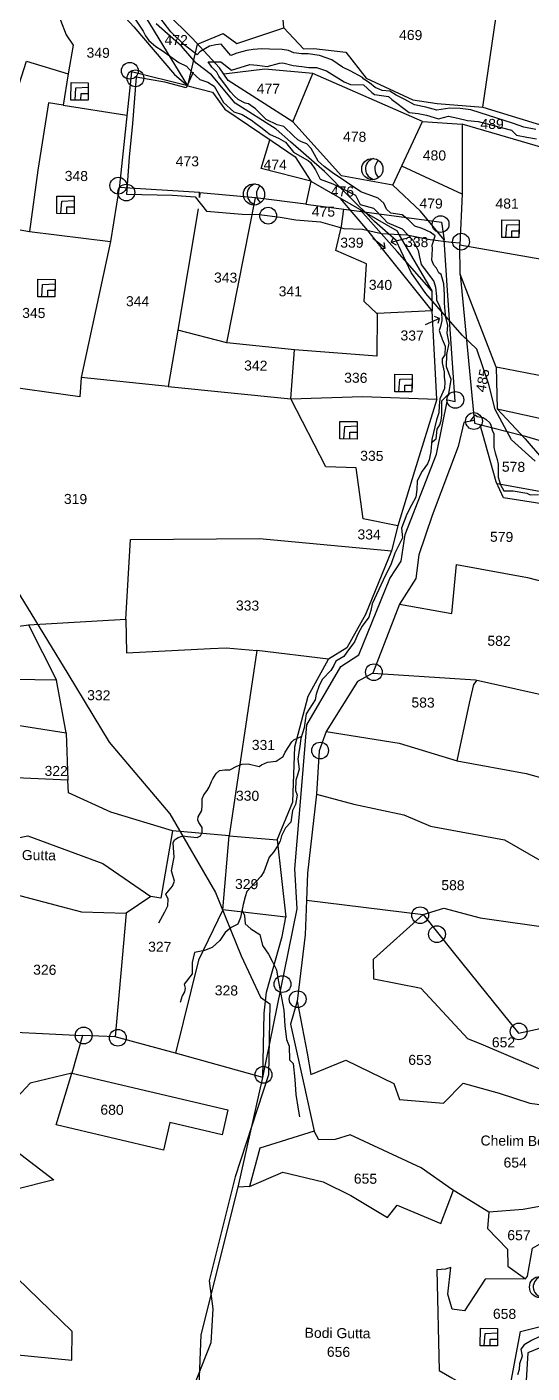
# Model space of a CAD drawing. Header units: inches. Extents: x 216030 to 222213, y 1586560 to 1591986.
# Drawn here: x 219024 to 219783, y 1588103 to 1590123 of the extents above; entities that cross this region are included whole.
import ezdxf

# ---------------------------------------------------------------- set-up
doc = ezdxf.new("R2010")
doc.units = ezdxf.units.IN
doc.header["$LTSCALE"] = 15
doc.header["$MEASUREMENT"] = 0
for name, color, linetype in [('BOUNDRY STONES', 240, 'Continuous'), ('PLOTS', 7, 'Continuous'), ('PLOTS NO', 7, 'Continuous'), ('ROADS', 1, 'Continuous'), ('STREAMS', 4, 'Continuous'), ('wells', 7, 'Continuous')]:
    doc.layers.add(name, color=color, linetype=linetype)
doc.styles.get("Standard").update_dxf_attribs({"font": 'arial.ttf'})

# ---------------------------------------------------------------- blocks, each defined once
blk = doc.blocks.new('VBV BVB')
at = {"layer": 'wells'}
for points in [[(18263.9, 9973.8), (18300.3, 9973.8), (18300.3, 9936.9), (18263.9, 9936.9)], [(18274.1, 9963.3), (18300.3, 9964.6), (18300.3, 9936.9), (18272.6, 9936.9)], [(18285.1, 9951.1), (18300.3, 9951.1), (18300.3, 9936.9), (18285.1, 9936.9)]]:
    blk.add_lwpolyline(points, close=True, dxfattribs=at)
blk = doc.blocks.new('FGCFTCFTCF')
at = {"layer": 'wells'}
blk.add_circle((17641.3, 9533.1), 22.4, dxfattribs=at)
for centre, start, end in [((17649.2, 9533.6), 103.4859, 263.2384), ((17668.8, 9534), 129.795, 234.0532)]:
    blk.add_arc(centre, 22.4, start, end, dxfattribs=at)
blk = doc.blocks.new('gdggfg')
at = {"layer": 'PLOTS NO'}
for points in [[(18497.2, 7814.7), (18501.3, 7805), (18512.2, 7809.6)], [(18501.3, 7805), (18515.5, 7835.3)]]:
    blk.add_lwpolyline(points, dxfattribs=at)

msp = doc.modelspace()

# ---------------------------------------------------------------- linework, layer by layer
at = {"layer": 'BOUNDRY STONES'}
for centre in [(219179, 1590057.4), (219187.4, 1590046.1), (219161.7, 1589885), (219173.7, 1589874.6), (219386.8, 1589839.9), (219645.8, 1589827.3), (219676.5, 1589800.9), (219667.9, 1589563.5), (219695.9, 1589531.8), (219545.6, 1589154.9), (219464.8, 1589037.4), (219615.1, 1588790.3), (219640.3, 1588762), (219408.3, 1588687), (219431.1, 1588664.3), (219109.6, 1588609.9), (219160.9, 1588606.5), (219763.1, 1588616), (219379.8, 1588550.8)]:
    msp.add_circle(centre, 12.6, dxfattribs=at)
at = {"layer": 'PLOTS'}
for points in [[(218793.2, 1589402.5), (218788.2, 1589512.8), (218827, 1589599.4), (218772, 1589679.3), (218758.1, 1589719.1), (218751.8, 1589804.4), (218767.6, 1589852.6), (218769.3, 1589857.9), (218796.2, 1589885.3), (218803, 1589916.7), (218868.8, 1589993), (218916.2, 1590048), (218960.2, 1590150.8), (218998.1, 1590249.3), (219049, 1590225.7), (219114.8, 1590199.3), (219184.9, 1590123.5), (219245.9, 1590051.7), (219265.9, 1590034.6), (219203.6, 1590137.2), (219137.7, 1590245.6)], [(219050.4, 1590225.2), (219066.2, 1590155.4), (219083.3, 1590111.3), (219093.8, 1590096), (219086.6, 1590053), (219078.7, 1590005.8), (219174.4, 1589990.5)], [(219410.5, 1590121.6), (219439.6, 1590090.1), (219455.2, 1590090.8), (219503.6, 1590085.1), (219533.9, 1590046.1), (219604.3, 1590013.7), (219640.8, 1590008.1), (219709, 1590002.7), (219740.4, 1590214.9)], [(219379, 1588547.1), (219411.2, 1588706.6), (219430.1, 1588800.1), (219426.9, 1588859.7), (219436.7, 1588978.7), (219444.8, 1589075.9), (219496.1, 1589163.4), (219523, 1589180.8), (219569.5, 1589295.8), (219586.7, 1589321.5), (219592.4, 1589361.8), (219639.8, 1589482.1), (219656.3, 1589563.5), (219667.7, 1589561.2), (219656.7, 1589720), (219650.9, 1589803.9), (219615.8, 1589846.7), (219574.2, 1589885.5), (219496.7, 1589899.6), (219424, 1589980.7), (219326.9, 1590042.8), (219313.5, 1590061.9), (219272.4, 1590106.3), (219197, 1590181.1)], [(219265.9, 1590034.6), (219280.8, 1590097.2), (219319, 1590113.1), (219339.5, 1590098.4), (219410.5, 1590121.6), (219407, 1590165.9)], [(219709, 1590002.7), (219900.6, 1589944.2), (219943, 1590104)], [(218915.2, 1590046.8), (219008.6, 1590024.5), (219023.9, 1590071.7), (219086.6, 1590053)], [(219265.9, 1590034.6), (219181.3, 1590055.6), (219163.3, 1589885.4), (219149.8, 1589801.3), (219106.1, 1589597), (219104.1, 1589568), (218974.7, 1589586.3)], [(219574.2, 1589885.5), (219618.5, 1589981.2), (219453.7, 1590053.4), (219381.6, 1590059.9), (219320.2, 1590052.3)], [(219424, 1589980.7), (219453.7, 1590053.4)], [(219265.9, 1590034.6), (219303, 1590025.4), (219321.7, 1589999.5), (219392.7, 1589951.7), (219427.4, 1589928.4), (219450.7, 1589891.6), (219376.4, 1589910.9), (219389.5, 1589953.9)], [(219078.7, 1590005.8), (219056.9, 1590009.2), (219040.9, 1589908.4), (219028.2, 1589816.2)], [(219618.5, 1589981.2), (219678, 1589977.3), (219678.3, 1589872.1), (219587.4, 1589914.1)], [(219678.3, 1589872.1), (219674.6, 1589796.2), (219797.8, 1589774.6), (219832.2, 1589932.4), (219678, 1589977.3)], [(219450.7, 1589891.6), (219443.3, 1589857.1), (219531, 1589845.5), (219647.2, 1589830), (219650.9, 1589803.9)], [(219450.7, 1589891.6), (219531, 1589845.5), (219580.3, 1589817.1), (219583.6, 1589810.5), (219632.4, 1589727.1), (219633.1, 1589697.4), (219536.4, 1589817.7), (219495.5, 1589865.8)], [(219443.3, 1589857.1), (219367.5, 1589866.9), (219284.1, 1589874.4), (219283.6, 1589867), (219283.7, 1589874.5), (219162.8, 1589882.3)], [(219324.9, 1589649.4), (219367.5, 1589866.9)], [(219281.8, 1589850.4), (219250.9, 1589668.1), (219236.5, 1589583.8), (219106.1, 1589597)], [(219496.8, 1589824.1), (219500.2, 1589849.6)], [(219632.4, 1589727.1), (219580.4, 1589786.1), (219525, 1589848.9)], [(218919.6, 1589596.3), (218940.7, 1589678.9), (218953.3, 1589829.6), (219028.2, 1589816.2), (219149.8, 1589801.3)], [(219550.5, 1589692.8), (219530.9, 1589711.1), (219534.7, 1589767.5), (219488.6, 1589787.7), (219496.8, 1589824.1)], [(219946, 1589754.7), (219951.7, 1589735.2), (219931.1, 1589573.6), (219729.3, 1589612.8), (219675.3, 1589752), (219674.6, 1589796.2)], [(219729.3, 1589612.8), (219730.9, 1589550.3), (219915.4, 1589509.4), (219991.2, 1589505.2), (220022.4, 1589553.1), (220057.4, 1589552.3), (220057.7, 1589563.6), (220076.6, 1589563.2), (220102.9, 1589698.6), (220117.3, 1589776.6)], [(219675.3, 1589752), (219696.8, 1589528.4), (219771.3, 1589509.4), (219905.9, 1589470.3), (219931.1, 1589573.6)], [(219640.2, 1589564.7), (219633.1, 1589697.4), (219550.5, 1589693), (219550.1, 1589629.1), (219426.1, 1589638.4)], [(219581.4, 1589374.4), (219529.6, 1589385.2), (219518.8, 1589461.8), (219473.2, 1589463), (219420.7, 1589565.2), (219426.1, 1589638.4), (219324.9, 1589649.4), (219250.9, 1589668.1)], [(219236.5, 1589583.8), (219420.7, 1589565.2), (219528.5, 1589568.8), (219640.2, 1589564.7), (219606.8, 1589456.6), (219581.4, 1589374.4), (219572.1, 1589337.3)], [(219730.9, 1589550.3), (219772.6, 1589505.3), (219825.1, 1589444.6), (219852.5, 1589413), (219904.2, 1589345.9), (219939.2, 1589320.6), (219996.2, 1589279.3), (220016.1, 1589245.6), (220023, 1589296.4), (220041, 1589429.4), (219905.9, 1589470.3)], [(219696.4, 1589532.6), (219680.7, 1589529.8), (219672.3, 1589493.7), (219633, 1589390.3), (219613, 1589331.2), (219608.8, 1589295.5), (219583.9, 1589256.8), (219662.6, 1589243), (219669.8, 1589316.8), (219776.2, 1589297), (219861.5, 1589275.1), (219895.3, 1589316.3), (219866.5, 1589344.9), (219848.3, 1589363.1), (219829.5, 1589381.7), (219804.4, 1589406.7), (219740.5, 1589416.8), (219729.4, 1589440.8), (219705.1, 1589526.3)], [(219730.6, 1589438.2), (219849.5, 1589416.5)], [(219026.6, 1589225.8), (219173.2, 1589234.7), (219179.8, 1589354), (219373.8, 1589355.8), (219572.1, 1589337.3), (219533.2, 1589241.3), (219504.9, 1589191.6), (219477.6, 1589174.4)], [(219583.9, 1589256.8), (219544.1, 1589153.4), (219698.4, 1589143.5), (219819.5, 1589116.3), (219822.3, 1589135.1), (219846.5, 1589150.7)], [(218780.6, 1589141.4), (218801.7, 1589194.8), (219026.6, 1589225.8), (219069, 1589143.1)], [(219173.2, 1589234.7), (219174, 1589184.1), (219300, 1589190.4), (219323.5, 1589191.6), (219369.9, 1589187.5)], [(219400.4, 1588903.6), (219423.9, 1588960.7), (219426.6, 1589042.9), (219447, 1589119.1), (219477.6, 1589174.4), (219369.9, 1589187.5), (219328.1, 1588909.7), (219243.2, 1588917), (219225.5, 1588815.9), (219210.5, 1588818.5), (219173.4, 1588793.6), (219157.1, 1588608.1)], [(219083.3, 1589063.9), (219069, 1589143.1), (218937.4, 1589145.1), (218878.5, 1589143.7), (218780.6, 1589141.4), (218785.1, 1589084.4)], [(219544.1, 1589153.4), (219521.1, 1589141), (219474.1, 1589065.9), (219583.5, 1589048.7), (219670.6, 1589022), (219689.4, 1589108.3), (219695.6, 1589136.5), (219700.7, 1589142.9)], [(218785.4, 1589001.1), (218785.1, 1589084.4), (218949.2, 1589085.1), (219083.3, 1589063.9), (219085.7, 1588993.1)], [(219474.1, 1589065.9), (219463.2, 1589036.9), (219459.2, 1588972.2), (219515.6, 1588957.2), (219590.8, 1588941), (219630.5, 1588924.1), (219741.9, 1588903.5), (219798.4, 1588871), (219921.1, 1588874.7), (219929.4, 1588992.1)], [(219670.6, 1589022), (219774.2, 1589003.1), (219804.9, 1588994.7), (219855.5, 1588993.7), (219932.5, 1588992.1), (220015.7, 1588983.8)], [(219243.2, 1588917), (219150.6, 1588944.8), (219086.9, 1588974.2), (219085.7, 1588993.1), (218895.9, 1589001.5), (218785.4, 1589001.1), (218784.5, 1588952)], [(219459.2, 1588972.2), (219445.7, 1588853.3), (219444.3, 1588812.9), (219442.4, 1588760.7), (219430.5, 1588661.5), (219420.3, 1588627), (219440.1, 1588537), (219455.7, 1588466.2), (219374.1, 1588441), (219358.6, 1588383.3), (219341.7, 1588382.4)], [(218755.3, 1588884.5), (218784.5, 1588952), (218931.6, 1588927.1), (218994, 1588902.8), (219026, 1588909.7), (219138.4, 1588867.7), (219210.5, 1588818.5)], [(219318.7, 1588798.6), (219328.1, 1588909.7), (219400.4, 1588903.6), (219413.5, 1588787.5)], [(218946.9, 1588618), (218971.2, 1588831.1), (219075.6, 1588803.4), (219106.4, 1588795.3), (219173.4, 1588793.6)], [(219444.3, 1588812.9), (219619.4, 1588791.3), (219650.7, 1588801), (219705.1, 1588786.6), (219821.5, 1588770.1), (219998.6, 1588738), (220044.6, 1588729.6)], [(219379, 1588547.1), (219380.6, 1588643.6), (219384.2, 1588674.7), (219407.8, 1588758.2), (219413.5, 1588787.5), (219318.7, 1588798.6), (219281.9, 1588722.8), (219247.6, 1588583.2)], [(219430.5, 1588661.5), (219445.5, 1588583.6), (219450.7, 1588551.2), (219503.2, 1588572.9), (219575.5, 1588537.9), (219584, 1588513.8), (219650.1, 1588508.5), (219679.6, 1588538.3), (219733.8, 1588523.3), (219779.7, 1588508.5), (219835.5, 1588500.7), (219842.8, 1588538.9), (219710.1, 1588595.3), (219686.9, 1588605.1), (219616.5, 1588680.5), (219545.5, 1588694.6), (219545.2, 1588724.5), (219619.4, 1588791.3)], [(219619.4, 1588791.3), (219664.8, 1588735), (219762.9, 1588613.5), (219921.2, 1588647.2), (220004.1, 1588664.8), (220054.1, 1588677.1)], [(218946.9, 1588618), (219107.9, 1588609.7)], [(219319.9, 1587397.1), (219331.4, 1587530.2), (219338.8, 1587615.8), (219290.3, 1587709.7), (219287.4, 1587771.2), (219280.2, 1587875.4), (219279.5, 1587995.2), (219285.9, 1588161), (219341.7, 1588382.4), (219379, 1588547.1), (219247.6, 1588583.2), (219157.1, 1588608.1), (219107.9, 1588609.7), (219092, 1588553.6), (219326.4, 1588498.4), (219317.5, 1588460.8), (219239.2, 1588479.3), (219229.4, 1588437.8), (219068.2, 1588475.8), (219092, 1588553.6), (219029.4, 1588538.2), (218990.3, 1588496.4)], [(219999.3, 1588559.2), (220025.7, 1588488.4), (219994.9, 1588443.5), (219939.1, 1588356.5), (219843.3, 1588327), (219833.1, 1588360.1), (219770, 1588348.6), (219718.2, 1588344.9), (219662.3, 1588379.5), (219616.5, 1588411.1), (219509.9, 1588460.9), (219487.5, 1588453.6), (219462.9, 1588453.5), (219455.7, 1588466.2)], [(219008.5, 1588436.4), (219065, 1588393.1), (218951.4, 1588364.6)], [(219358.6, 1588383.3), (219408.6, 1588404.7), (219469.6, 1588390.1), (219510.7, 1588369.9), (219566, 1588336.6), (219580.3, 1588355.3), (219646.1, 1588327.9), (219665.3, 1588377.7)], [(219773.3, 1588244.7), (219712.5, 1588244.4), (219681.5, 1588197), (219663.4, 1588199.2), (219656.8, 1588221.9), (219661.1, 1588262), (219653.3, 1588259.1), (219640.1, 1588258.4), (219643.5, 1588107.4), (219662.5, 1588096.4), (219697.6, 1588076), (219655.6, 1588014.1), (219742.9, 1588043.3), (219765.8, 1588165.8), (219796, 1588173.3), (219822.1, 1588202), (219848.2, 1588203.9), (219899.6, 1588245.3), (219939.1, 1588356.5)], [(219718.2, 1588344.9), (219716.2, 1588320.1), (219746.2, 1588289.2), (219746.8, 1588263.6), (219773.3, 1588244.7), (219776.3, 1588248.9), (219784, 1588290.6), (219808.2, 1588304.8), (219823.9, 1588316.6), (219843.3, 1588327)], [(218802.3, 1588182.3), (218882.5, 1588143.5), (219091.8, 1588122.8), (219092.3, 1588165.7), (219009.4, 1588246.5), (218978.5, 1588237.4), (218878.7, 1588247.3), (218881.9, 1588212.9), (218816.8, 1588214.6)], [(219914, 1588228.7), (219896.6, 1588223.1), (219853.9, 1588190.8), (219819.6, 1588159.5), (219811, 1588147.7), (219776.6, 1588133.9), (219771.6, 1588050.5), (219747.3, 1588007.2), (219740.9, 1587978.2), (219739.3, 1587945.3), (219741, 1587894.8), (219707.4, 1587869.1), (219698.7, 1587838.8), (219648.8, 1587800.3), (219629, 1587812.4), (219600.2, 1587744.8)]]:
    msp.add_lwpolyline(points, dxfattribs=at)
at = {"layer": 'ROADS', "color": 1}
for points in [[(219787.9, 1589471.8), (219752.3, 1589503.4), (219728, 1589549.2), (219718.3, 1589586.6), (219700, 1589639.5), (219678.2, 1589660.9), (219623.4, 1589723.4), (219601.5, 1589754.6), (219578.9, 1589802.8), (219546.7, 1589831), (219506.5, 1589870.9), (219471.2, 1589906), (219420.2, 1589950.6), (219398.7, 1589969.5), (219337.4, 1590008.6), (219301.9, 1590051.1), (219278.5, 1590069), (219256.8, 1590094.4), (219218.3, 1590128)], [(218921.1, 1589421.1), (219024.9, 1589252.4), (219085.7, 1589152.5), (219148.1, 1589049.9), (219239.2, 1588942.5), (219307.6, 1588824.3), (219346.1, 1588729.4), (219375.2, 1588667.2), (219389.3, 1588657.2), (219387.5, 1588550.7), (219337, 1588397.8), (219298, 1588241.9), (219303.9, 1588199.6), (219300.8, 1588148.9), (219272.8, 1588077.5)]]:
    msp.add_lwpolyline(points, dxfattribs=at)
at = {"layer": 'STREAMS', "color": 4}
for points in [[(219180.1, 1590145.5), (219199.2, 1590117), (219202.7, 1590109.9), (219207.6, 1590102.7), (219218.2, 1590093.6), (219227.6, 1590087.6), (219252.7, 1590069.6), (219264.1, 1590064.5), (219272.9, 1590054.3), (219284.3, 1590044.1), (219296.3, 1590040.2), (219305.5, 1590034.2), (219319.7, 1590009.7), (219335.4, 1589995.6), (219347.7, 1589991.6), (219361.8, 1589983.2), (219368.1, 1589978.4), (219378, 1589971.2), (219383.4, 1589966.7), (219389.7, 1589961.9), (219402.5, 1589956.4), (219412.6, 1589950.2), (219425, 1589935.1), (219438, 1589927.7), (219446.9, 1589922.8), (219450.2, 1589919.7), (219457.9, 1589908.5), (219465.1, 1589894.7), (219484, 1589887.7), (219518, 1589870.7), (219525.2, 1589856.7), (219544.8, 1589851), (219560.7, 1589835.2), (219565.4, 1589829.5), (219588, 1589820.3), (219604.7, 1589802.8), (219612.1, 1589787.8), (219613.9, 1589777.6), (219616.8, 1589766.9), (219630.4, 1589748.3), (219635.5, 1589741), (219638, 1589732.9), (219639.8, 1589718.9), (219639.7, 1589713), (219643.7, 1589705.6), (219646.9, 1589695.9), (219647.7, 1589682.7), (219645.7, 1589673.5), (219643.8, 1589667.6), (219644.9, 1589663.1), (219648.1, 1589654.8), (219652.5, 1589644.3), (219652.1, 1589630.9), (219648.3, 1589625), (219648, 1589619.1), (219650.9, 1589605.6), (219650.9, 1589597.8), (219652, 1589590.4), (219651.6, 1589580.5), (219644.6, 1589565.1), (219643.8, 1589554.4), (219643.2, 1589544), (219639.8, 1589533.4), (219632.4, 1589503.9), (219631, 1589486.1), (219628.5, 1589473.6), (219626.1, 1589467.4), (219617.9, 1589456.6), (219610.7, 1589442.1), (219610.3, 1589429), (219608.5, 1589417.7), (219602, 1589405.6), (219595, 1589391.9), (219587.2, 1589371.2), (219588.5, 1589356.5), (219576.9, 1589333.4), (219571.3, 1589317.8), (219559.4, 1589293.1), (219543.2, 1589257.7), (219541.2, 1589247.3), (219537.8, 1589237.6), (219528.2, 1589224.2), (219522.1, 1589213.2), (219516.3, 1589200.7), (219505, 1589185.1), (219500.4, 1589178.3), (219488.5, 1589171.3), (219485.2, 1589165), (219480.8, 1589157.4), (219468.6, 1589144.5), (219463.5, 1589134.9), (219458.7, 1589122.2), (219457.4, 1589113.4), (219443.7, 1589092.7), (219442.2, 1589082.7), (219440.6, 1589071.6), (219435.7, 1589055.6), (219434.2, 1589044.2), (219432.7, 1589034.5), (219431.4, 1589024.5), (219433.4, 1589009.4), (219430.4, 1588999), (219428.4, 1588992.9), (219427.6, 1588977.3), (219430.1, 1588970.6), (219427.8, 1588956.4), (219423.5, 1588947.5), (219420.9, 1588929.9), (219413, 1588921.7), (219407, 1588909.5), (219404.8, 1588901.4), (219401.4, 1588894.8), (219394.7, 1588885.2), (219388.2, 1588877.5), (219380.4, 1588855.2), (219375.8, 1588848.6), (219354.5, 1588825.9), (219352.1, 1588817.9), (219349.3, 1588806.3), (219345.3, 1588787), (219341.1, 1588776.8), (219331.2, 1588771.7), (219322, 1588764.6), (219314, 1588752.5), (219302.9, 1588742), (219291.1, 1588737.6), (219276.3, 1588734.4), (219273.9, 1588726.1), (219272.7, 1588719.6), (219272.5, 1588702.6), (219260.6, 1588687.1), (219261.9, 1588680.7), (219261.1, 1588675.3), (219257.4, 1588669.3), (219254.7, 1588659.2)], [(219788.6, 1589969.1), (219770.8, 1589972.5), (219755.4, 1589978), (219691.4, 1589998.5), (219675, 1590000.8), (219659.9, 1590001), (219640.3, 1589998.3), (219623.5, 1590002.6), (219606.4, 1590006.2), (219592.1, 1590014.1), (219579, 1590020.9), (219569.5, 1590026.8), (219558, 1590027.9), (219547.3, 1590032.4), (219539.1, 1590039.3), (219530.4, 1590045), (219528.6, 1590047.1), (219509.9, 1590057.3), (219498.5, 1590063), (219482.2, 1590073.7), (219463.7, 1590080.4), (219447.1, 1590082.6), (219436.9, 1590082.7), (219425.4, 1590084.3), (219417.1, 1590088), (219407.6, 1590089.1), (219389, 1590090), (219377.2, 1590090.1), (219364.3, 1590089.3), (219354.7, 1590087.7), (219339.6, 1590083.9), (219330.7, 1590080.1), (219316, 1590097.4), (219308.2, 1590096.2), (219298.9, 1590094.4), (219284.1, 1590085.7), (219280.2, 1590081.1), (219260.5, 1590096.2), (219240.4, 1590116), (219224.2, 1590137.2)], [(219274.2, 1590055.2), (219263.8, 1590031.9), (219231.5, 1590040.2), (219208, 1590044.4), (219188.3, 1590047.9), (219183.1, 1589978), (219177.9, 1589927.6), (219174.1, 1589872.4), (219243, 1589870.9), (219277, 1589868.1), (219294.3, 1589846.9), (219347.7, 1589842.2), (219373.1, 1589841.6), (219404.6, 1589837.8), (219428.2, 1589833.9), (219465.4, 1589830.9), (219500.4, 1589820.6), (219528.7, 1589819.6), (219557.2, 1589813.1), (219595, 1589811.2), (219630.3, 1589804.4), (219661.8, 1589800.3), (219675.3, 1589799)], [(219632, 1589499.4), (219639, 1589505.2), (219640.8, 1589519.7), (219644.4, 1589526.2), (219646.7, 1589532.5), (219647.7, 1589541.2), (219647.8, 1589552.9), (219647.6, 1589562.3), (219658.2, 1589572.8), (219661.6, 1589594), (219654.8, 1589613.1), (219655.2, 1589631.7), (219658.5, 1589648.9), (219655.5, 1589663.5), (219656.5, 1589675.4), (219653.9, 1589687.7), (219652.8, 1589696.5), (219651.4, 1589708.9), (219651.8, 1589721), (219650.8, 1589737.5), (219646.4, 1589751.7), (219643.1, 1589754.3), (219639.4, 1589761.3), (219635.8, 1589765.8), (219632.8, 1589773), (219633.2, 1589781.1), (219633.8, 1589790.1), (219633.2, 1589795.8), (219637.4, 1589809.8), (219630.1, 1589815.4), (219617.9, 1589820.7), (219607.3, 1589824), (219597.6, 1589833.6), (219588.3, 1589841.3), (219571, 1589843.9), (219564.4, 1589849.9), (219560.6, 1589858.7), (219552.2, 1589866.2), (219526.1, 1589875.5), (219482.8, 1589904.5), (219470.8, 1589913.8), (219461.8, 1589921.5), (219456.6, 1589931.5), (219451.4, 1589940.9), (219445.1, 1589947.6), (219436.9, 1589950.6), (219431.2, 1589953.7), (219424.6, 1589959.6), (219410.3, 1589973.5), (219400.1, 1589976.2), (219384, 1589984.2), (219367.8, 1590000.2), (219357.1, 1590007.8), (219352.4, 1590008.9), (219341.6, 1590014.3), (219335.7, 1590019.5), (219330, 1590025.7), (219312.8, 1590049.4), (219309.7, 1590055.5), (219302.4, 1590062.7), (219296.4, 1590070.9), (219315.7, 1590070.7), (219331.5, 1590058.2), (219359.2, 1590066.9), (219370.4, 1590065.6), (219385.4, 1590063.8), (219403.7, 1590068.7), (219408.8, 1590069.3), (219424.5, 1590065.5), (219437.4, 1590063.7), (219448, 1590062.4), (219459.2, 1590062.5), (219474.4, 1590057.5), (219500.8, 1590040.9), (219510.2, 1590036.7), (219529.9, 1590036.2), (219542.6, 1590024.7), (219546.5, 1590021.5), (219556.9, 1590020), (219567.3, 1590018.6), (219572.4, 1590014), (219582, 1590007.3), (219588.5, 1590002.2), (219598.4, 1589994.6), (219612, 1589993), (219624.6, 1589990.9), (219636.2, 1589987.4), (219642.7, 1589985.4), (219657.5, 1589989.3), (219671.6, 1589986.3), (219686.1, 1589982.5), (219702, 1589981.3), (219752.4, 1589968.2), (219760, 1589960.8), (219775.5, 1589957.8), (219789.6, 1589955.2)], [(219690.3, 1589531), (219697.8, 1589541), (219700.7, 1589538.8), (219709.7, 1589536.9), (219714.2, 1589533.9), (219719.7, 1589528.9), (219721.2, 1589525.7), (219723.3, 1589518.2), (219725.6, 1589512.4), (219725.8, 1589505.5), (219725.7, 1589498.9), (219725.6, 1589492), (219728, 1589484.3), (219731, 1589473.9), (219732.5, 1589467.3), (219732.4, 1589455.1), (219732.3, 1589447.7), (219735.7, 1589436.3), (219740.9, 1589427), (219754.7, 1589427.1), (219775.3, 1589423.7), (219780.3, 1589421.3), (219792.7, 1589421.4)], [(219222.6, 1588778.9), (219231.6, 1588795.3), (219236.3, 1588804.6), (219236.6, 1588814.6), (219233.3, 1588821.8), (219238.2, 1588827.7), (219243.2, 1588833.8), (219246, 1588841.5), (219241.6, 1588857), (219245.6, 1588877.5), (219244, 1588899.1), (219246.2, 1588903.5), (219251.5, 1588906.9), (219259.3, 1588909.6), (219265.6, 1588908.5), (219280.1, 1588906.8), (219284.9, 1588909.6), (219287.6, 1588914.5), (219287.7, 1588922.1), (219282.8, 1588929.5), (219281.3, 1588933.2), (219281.8, 1588937.9), (219287.1, 1588947.3), (219287.6, 1588955.9), (219287.7, 1588965.1), (219290, 1588971.2), (219295, 1588977.3), (219298.2, 1588982.6), (219301.7, 1588990.8), (219303.9, 1588995.2), (219308.6, 1589002.8), (219313.5, 1589007.3), (219321.7, 1589008.3), (219329.4, 1589008.7), (219339.9, 1589014), (219347.7, 1589016.9), (219356.7, 1589017.3), (219373.3, 1589013.3), (219376.7, 1589016), (219385.7, 1589019.8), (219398.8, 1589021.3), (219409.3, 1589028.6), (219412.2, 1589035), (219422.4, 1589050.6), (219425.4, 1589053.3), (219437.1, 1589058.9)], [(219347.2, 1588798.3), (219351.2, 1588789.7), (219352.2, 1588777.6), (219360.5, 1588769.9), (219374.2, 1588761.4), (219378.1, 1588745.1), (219387.3, 1588731.9), (219392.7, 1588721.4), (219399.4, 1588708.5), (219401.2, 1588695.7), (219410.4, 1588647.9), (219411.7, 1588624.3), (219414.1, 1588603.7), (219418.2, 1588593.7), (219418.8, 1588573.5), (219424.4, 1588568.1), (219426.9, 1588544.1), (219428.2, 1588521.6), (219431.7, 1588499.5), (219433.9, 1588488)], [(219794.7, 1588158.5), (219782.3, 1588152.1), (219771.3, 1588145.8), (219766.4, 1588139.1), (219768.4, 1588129), (219764.3, 1588117.2), (219763.6, 1588108.7), (219761.3, 1588100.5)]]:
    msp.add_lwpolyline(points, dxfattribs=at)

# ---------------------------------------------------------------- block references
at = {"layer": 'PLOTS NO'}
for p, xscale, yscale, zscale, rotation in [((206791.3, 1596154.3), 0.7107817519603229, 0.7107817519603229, 0.7107817519603229, 310.690234784106), ((222034.6, 1575734.3), 0.710781751960323, 0.710781751960323, 0.710781751960323, 77.10055853471201), ((233135.7, 1585028.2), 0.710781751960323, 0.710781751960323, 0.710781751960323, 138.0813329058592)]:
    msp.add_blockref('gdggfg', p, dxfattribs=dict(at, xscale=xscale, yscale=yscale, zscale=zscale, rotation=rotation))
at = {"layer": 'wells', "xscale": 0.7107817519603229, "yscale": 0.7107817519603229, "zscale": 0.7107817519603229, "rotation": 359.4143192848295}
for name, p in [('VBV BVB', (206037.3, 1583083.4)), ('FGCFTCFTCF', (206935.5, 1583262.4)), ('FGCFTCFTCF', (206757.7, 1583224.4)), ('VBV BVB', (206016.1, 1582913.3)), ('VBV BVB', (206684.5, 1582877.4)), ('VBV BVB', (205987.4, 1582788.3)), ('VBV BVB', (206523.7, 1582645.9)), ('VBV BVB', (206441.2, 1582575.2)), ('FGCFTCFTCF', (207187.5, 1581585)), ('VBV BVB', (206652.1, 1581214.4))]:
    msp.add_blockref(name, p, dxfattribs=at)

# ---------------------------------------------------------------- texts
at = {"layer": 'PLOTS NO'}
for s, rotation, p in [('469', 359.4143, (219583.3, 1590103.7)), ('472', 359.4143, (219231.1, 1590096.2)), ('349', 359.4143, (219113.9, 1590077)), ('477', 359.4143, (219369.5, 1590023.1)), ('489', 359.4143, (219705.6, 1589970.3)), ('478', 359.4143, (219499.2, 1589951.1)), ('480', 359.4143, (219619, 1589923.1)), ('473', 359.4143, (219247.8, 1589914.3)), ('474', 359.4143, (219379.8, 1589909.1)), ('348', 359.4143, (219081.1, 1589892.2)), ('476', 359.4143, (219480.8, 1589869)), ('475', 359.4143, (219452.3, 1589838.8)), ('479', 359.4143, (219614, 1589850.9)), ('481', 359.4143, (219728.2, 1589850.8)), ('339', 359.4143, (219495, 1589792.1)), ('338', 359.4143, (219592.4, 1589793)), ('343', 359.4143, (219305.4, 1589739.7)), ('341', 359.4143, (219402.5, 1589719)), ('340', 359.4143, (219537.9, 1589728.8)), ('344', 359.4143, (219173.1, 1589704.2)), ('345', 359.4143, (219017.2, 1589686.6)), ('337', 359.4143, (219585.5, 1589652.8)), ('342', 359.4143, (219350.6, 1589607.7)), ('485', 79.0288, (219712.9, 1589574.1)), ('336', 359.4143, (219500.9, 1589589.4)), ('335', 359.4143, (219525, 1589472.3)), ('578', 359.4143, (219737.8, 1589455.8)), ('319', 359.4143, (219079.9, 1589407.5)), ('334', 359.4143, (219520.9, 1589354.3)), ('579', 359.4143, (219719.9, 1589350.7)), ('333', 359.4143, (219338.3, 1589247.7)), ('582', 359.4143, (219716, 1589194.7)), ('332', 359.4143, (219114.8, 1589113.1)), ('583', 359.4143, (219601.9, 1589102.1)), ('331', 359.4143, (219362.1, 1589038.5)), ('322', 359.4143, (219050.8, 1588999.5)), ('330', 359.4143, (219338.3, 1588962.3)), ('Yenapobula Gutta', 359.4143, (218899, 1588874.4)), ('329', 359.4143, (219336.9, 1588829.8)), ('588', 359.4143, (219646.8, 1588828.1)), ('327', 359.4143, (219206.4, 1588735.7)), ('326', 359.4143, (219033.7, 1588701.2)), ('328', 359.4143, (219306.5, 1588670.2)), ('652', 359.4143, (219722.7, 1588592.3)), ('653', 359.4143, (219597.2, 1588565.9)), ('680', 359.4143, (219134.7, 1588491.1)), ('Chelim Bodu', 359.4143, (219705.7, 1588444.9)), ('654', 359.4143, (219740.3, 1588411.9)), ('655', 359.4143, (219515.4, 1588387.7)), ('657', 359.4143, (219745.9, 1588302.9)), ('658', 359.4143, (219724.3, 1588184.9)), ('Bodi Gutta', 359.4143, (219441.5, 1588156.4)), ('656', 359.4143, (219474.9, 1588127.9))]:
    msp.add_text(s, height=15, rotation=rotation, dxfattribs=at).set_placement(p)

doc.saveas('drawing.dxf')
